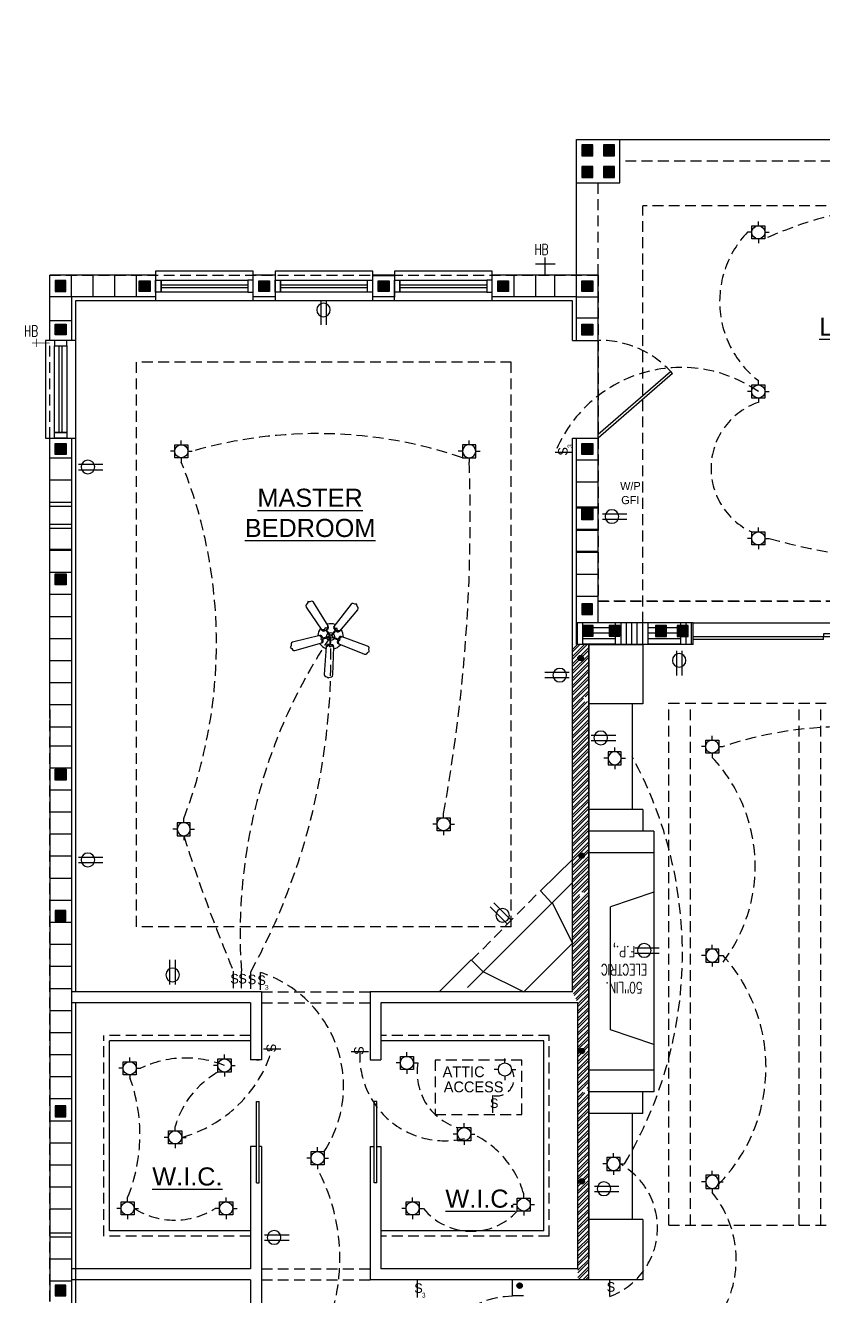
# Model space of a CAD drawing. Header units: inches. Extents: x -25328 to 8149, y -5530 to 4336.
# Drawn here: x -3259.7 to -2965.8, y 2161.6 to 2629.8 of the extents above; entities that cross this region are included whole.
import ezdxf

# ---------------------------------------------------------------- set-up
doc = ezdxf.new("R2010")
doc.units = ezdxf.units.IN
doc.header["$LTSCALE"] = 16
doc.header["$MEASUREMENT"] = 0
doc.linetypes.add('HIDDEN', pattern=[0.375, 0.25, -0.125])
doc.layers.get('0').update_dxf_attribs({"linetype": 'CONTINUOUS'})
doc.layers.add('AREA', color=7, linetype='HIDDEN', plot=False)
for name, color, linetype in [('B1_4', 5, 'CONTINUOUS'), ('BLOCK', 8, 'CONTINUOUS'), ('CEILING', 8, 'CONTINUOUS'), ('CELLS', 165, 'CONTINUOUS'), ('CONC', 3, 'CONTINUOUS'), ('DIM', 5, 'CONTINUOUS'), ('DIMS', 5, 'CONTINUOUS'), ('DOORS', 1, 'CONTINUOUS'), ('DRY WALL', 8, 'CONTINUOUS'), ('ELECTRIC', 3, 'CONTINUOUS'), ('ELECTRIC LINES', 4, 'HIDDEN'), ('HATCH', 8, 'CONTINUOUS'), ('PLUMBING', 4, 'CONTINUOUS'), ('REBAR', 1, 'CONTINUOUS'), ('SHELF', 2, 'CONTINUOUS'), ('TEXT', 11, 'CONTINUOUS'), ('TEXT ROOM', 3, 'CONTINUOUS'), ('WALLS EXT', 6, 'CONTINUOUS'), ('WALLS INT', 6, 'CONTINUOUS'), ('WINDOWS', 1, 'CONTINUOUS')]:
    doc.layers.add(name, color=color, linetype=linetype)
doc.styles.add('ARCHM', font='ARCHM.SHX')
doc.styles.add('PAYTS NOTES', font='romans.shx', dxfattribs={"width": 0.7, "height": 4.5})
doc.styles.add('TEST', font='swissk.ttf', dxfattribs={"height": 4})

# ---------------------------------------------------------------- blocks, each defined once
blk = doc.blocks.new('226')
for p, q in [((0, -9.02), (0, 0)), ((2, -9.02), (2, 0))]:
    blk.add_line(p, q)
blk.add_circle((1, -5.52), 2.51)
blk = doc.blocks.new('A$C6fa36042')
at = {"layer": 'ELECTRIC'}
for p, q in [((4.32, 18.86), (4.3, 18.65)), ((4.54, 18.78), (4.32, 18.86)), ((4.82, 18.79), (4.54, 18.78)), ((5.21, 18.91), (4.82, 18.79)), ((5.49, 18.86), (5.21, 18.91)), ((5.71, 18.67), (5.49, 18.86)), ((3.91, 18.07), (3.81, 17.84)), ((3.81, 17.84), (3.92, 17.5)), ((4.16, 18.36), (3.91, 18.07)), ((3.92, 17.5), (7.81, 11.8)), ((4.3, 18.65), (4.16, 18.36)), ((9.33, 12.85), (5.71, 18.67)), ((14.95, 18.19), (10.74, 12.73)), ((12.2, 11.6), (16.62, 16.85)), ((15.24, 18.4), (14.95, 18.19)), ((15.49, 18.38), (15.24, 18.4)), ((15.84, 18.23), (15.49, 18.38)), ((16.16, 18.19), (15.84, 18.23)), ((16.37, 18.23), (16.16, 18.19)), ((16.37, 18), (16.37, 18.23)), ((16.46, 17.74), (16.37, 18)), ((16.7, 17.4), (16.46, 17.74)), ((16.62, 16.85), (16.73, 17.12)), ((16.73, 17.12), (16.7, 17.4)), ((9.17, 12.6), (9.07, 12.39)), ((9.2, 12.77), (9.17, 12.6)), ((9.27, 12.76), (9.2, 12.77)), ((9.25, 12.34), (9.34, 12.55)), ((9.34, 12.55), (9.27, 12.76)), ((9.31, 12.25), (9.44, 12.49)), ((9.44, 12.49), (9.33, 12.85)), ((10.74, 12.73), (10.63, 12.45)), ((10.84, 12.67), (10.74, 12.49)), ((10.74, 12.49), (10.8, 12.28)), ((10.89, 12.66), (10.84, 12.67)), ((10.91, 12.48), (10.89, 12.66)), ((7.27, 10.5), (0.61, 8.85)), ((7.64, 10.49), (7.27, 10.5)), ((7.33, 10.41), (7.29, 10.35)), ((7.29, 10.35), (7.45, 10.27)), ((7.55, 10.42), (7.33, 10.41)), ((7.45, 10.27), (7.62, 10.11)), ((7.62, 9.9), (7.49, 9.62)), ((7.49, 9.62), (7.71, 9.44)), ((7.73, 10.26), (7.55, 10.42)), ((7.62, 10.11), (7.62, 9.9)), ((7.83, 10.3), (7.64, 10.49)), ((7.71, 9.44), (7.83, 9.27)), ((7.95, 9.84), (7.73, 10.26)), ((7.81, 11.8), (8.04, 11.62)), ((8.01, 9.86), (7.83, 10.3)), ((7.92, 11.93), (7.89, 11.88)), ((7.89, 11.88), (8.03, 11.73)), ((8.1, 11.89), (7.92, 11.93)), ((7.98, 9.85), (7.95, 9.84)), ((8.01, 9.14), (7.99, 9.65)), ((7.99, 9.65), (8.04, 9.65)), ((9.45, 10.26), (8.01, 9.86)), ((8.03, 11.73), (8.26, 11.72)), ((8.04, 11.62), (8.28, 11.61)), ((8.06, 9.66), (9.52, 10.05)), ((8.12, 9.11), (8.06, 9.66)), ((8.34, 11.93), (8.1, 11.89)), ((8.26, 11.72), (8.75, 11.89)), ((8.28, 11.61), (8.78, 11.83)), ((8.46, 12.09), (8.34, 11.93)), ((8.56, 12.36), (8.46, 12.09)), ((8.87, 12.32), (8.56, 12.36)), ((8.75, 11.89), (8.76, 11.85)), ((8.78, 11.83), (9.6, 10.56)), ((9.07, 12.39), (8.87, 12.32)), ((8.92, 12), (9.25, 12.34)), ((8.94, 11.96), (8.92, 12)), ((8.95, 11.94), (9.31, 12.25)), ((9.78, 10.69), (8.95, 11.94)), ((9.52, 10.05), (9.45, 10.26)), ((9.6, 10.56), (9.78, 10.69)), ((9.77, 9.82), (9.7, 8.32)), ((9.98, 9.82), (9.77, 9.82)), ((9.9, 8.31), (9.98, 9.82)), ((11.06, 11.81), (10.11, 10.64)), ((10.11, 10.64), (10.29, 10.52)), ((10.35, 10.19), (10.28, 9.98)), ((10.28, 9.98), (11.69, 9.45)), ((10.29, 10.52), (11.22, 11.69)), ((11.75, 9.64), (10.35, 10.19)), ((10.63, 12.45), (10.7, 12.23)), ((10.7, 12.23), (11.06, 11.81)), ((10.8, 12.28), (11.11, 11.87)), ((11.02, 12.27), (10.91, 12.48)), ((11.21, 12.2), (11.02, 12.27)), ((11.11, 11.87), (11.08, 11.84)), ((11.5, 12.19), (11.21, 12.2)), ((11.22, 11.69), (11.63, 11.44)), ((11.24, 11.71), (11.26, 11.74)), ((11.26, 11.74), (11.69, 11.53)), ((11.56, 11.88), (11.5, 12.19)), ((11.69, 11.71), (11.56, 11.88)), ((11.69, 9.45), (11.57, 8.99)), ((11.63, 11.44), (11.89, 11.4)), ((11.75, 9.43), (11.68, 8.96)), ((11.92, 11.68), (11.69, 11.71)), ((11.69, 11.53), (11.92, 11.51)), ((11.71, 9.44), (11.75, 9.43)), ((12.03, 10.12), (11.75, 9.64)), ((11.82, 9.61), (11.78, 9.63)), ((12.11, 10.03), (11.82, 9.61)), ((11.89, 11.4), (12.2, 11.6)), ((12.09, 11.71), (11.92, 11.68)), ((11.92, 11.51), (12.1, 11.64)), ((12.23, 10.25), (12.03, 10.12)), ((12.1, 11.64), (12.09, 11.71)), ((12.3, 10.16), (12.11, 10.03)), ((12.17, 9.62), (12.18, 9.82)), ((12.24, 9.34), (12.17, 9.62)), ((12.18, 9.82), (12.34, 9.99)), ((12.53, 10.23), (12.23, 10.25)), ((12.5, 10.12), (12.3, 10.16)), ((12.34, 9.99), (12.51, 10.06)), ((12.51, 10.06), (12.5, 10.12)), ((19.02, 7.91), (12.53, 10.23)), ((0.14, 7.78), (0, 7.59)), ((0, 7.59), (0.19, 7.5)), ((0.22, 8.04), (0.14, 7.78)), ((0.19, 7.5), (0.43, 7.28)), ((0.36, 8.7), (0.22, 8.45)), ((0.22, 8.45), (0.22, 8.04)), ((0.61, 8.85), (0.36, 8.7)), ((0.43, 7.28), (0.62, 6.95)), ((0.62, 6.95), (0.81, 6.79)), ((0.81, 6.79), (1.17, 6.79)), ((1.17, 6.79), (7.79, 8.73)), ((7.8, 9.03), (7.7, 8.88)), ((7.7, 8.88), (7.74, 8.83)), ((7.74, 8.83), (7.93, 8.92)), ((7.79, 8.73), (8.04, 8.89)), ((7.83, 9.27), (7.8, 9.03)), ((7.93, 8.92), (8.01, 9.14)), ((8.04, 8.89), (8.12, 9.11)), ((8.86, 7.81), (8.37, 0.97)), ((8.98, 8.16), (8.86, 7.81)), ((9.02, 8.05), (8.96, 7.85)), ((8.96, 7.85), (9.01, 7.79)), ((9.23, 8.28), (8.98, 8.16)), ((9.01, 7.79), (9.13, 7.92)), ((9.23, 8.17), (9.02, 8.05)), ((9.13, 7.92), (9.34, 8.02)), ((9.7, 8.32), (9.23, 8.28)), ((9.7, 8.25), (9.23, 8.17)), ((9.34, 8.02), (9.54, 7.96)), ((9.54, 7.96), (9.77, 7.75)), ((9.7, 8.29), (9.7, 8.25)), ((9.77, 7.75), (10.01, 7.91)), ((9.89, 8.24), (9.9, 8.28)), ((10.38, 8.09), (9.89, 8.24)), ((10.44, 8.19), (9.9, 8.31)), ((10.01, 7.91), (10.2, 7.96)), ((10.2, 7.96), (10.42, 7.86)), ((10.57, 7.95), (10.38, 8.09)), ((10.42, 7.86), (10.54, 7.73)), ((10.62, 8.05), (10.44, 8.19)), ((10.5, 0.87), (10.7, 7.76)), ((10.54, 7.73), (10.59, 7.75)), ((10.59, 7.75), (10.57, 7.95)), ((10.7, 7.76), (10.62, 8.05)), ((11.57, 8.99), (11.61, 8.72)), ((11.61, 8.72), (11.91, 8.49)), ((11.68, 8.96), (11.73, 8.73)), ((11.73, 8.73), (11.91, 8.6)), ((11.85, 9.02), (11.97, 9.19)), ((11.89, 8.79), (11.85, 9.02)), ((11.97, 8.63), (11.89, 8.79)), ((11.91, 8.6), (11.97, 8.63)), ((11.91, 8.49), (18.27, 5.91)), ((11.97, 9.19), (12.24, 9.34)), ((18.81, 6.01), (19.05, 6.34)), ((19.31, 7.7), (19.02, 7.91)), ((19.05, 6.34), (19.27, 6.5)), ((19.27, 6.5), (19.5, 6.58)), ((19.37, 7.46), (19.31, 7.7)), ((19.33, 7.07), (19.37, 7.46)), ((19.39, 6.76), (19.33, 7.07)), ((19.5, 6.58), (19.39, 6.76)), ((18.27, 5.91), (18.55, 5.89)), ((18.55, 5.89), (18.81, 6.01)), ((8.37, 0.97), (8.43, 0.68)), ((8.43, 0.68), (8.63, 0.48)), ((8.63, 0.48), (9.02, 0.35)), ((9.02, 0.35), (9.24, 0.19)), ((9.24, 0.19), (9.38, 0)), ((9.38, 0), (9.52, 0.16)), ((9.52, 0.16), (9.8, 0.31)), ((9.8, 0.31), (10.18, 0.39)), ((10.18, 0.39), (10.39, 0.53)), ((10.39, 0.53), (10.5, 0.87))]:
    blk.add_line(p, q, dxfattribs=at)
for radius in [0.983, 0.393]:
    blk.add_circle((9.91, 10.25), radius, dxfattribs=at)
for start, end in [(69.8249, 103.765), (141.8249, 175.765), (357.8249, 31.765), (213.8249, 247.765), (285.8249, 319.765)]:
    blk.add_arc((9.91, 10.25), 3.15, start, end, dxfattribs=at)
blk = doc.blocks.new('LIGHT')
at = {"layer": 'TEXT', "linetype": 'Continuous'}
for p, q in [((-2.41, 0), (-4, 0)), ((0, 2.41), (0, 4)), ((2.41, 0), (4, 0)), ((0, -2.41), (0, -4))]:
    blk.add_line(p, q, dxfattribs=at)
blk.add_circle((0, 0), 2.41, dxfattribs=at)
blk = doc.blocks.new('CANLIGHT')
at = {"layer": 'ELECTRIC', "color": 3}
for p, q in [((-2.96, -2.14), (-2.96, 2.69)), ((-2.96, 2.69), (1.86, 2.69)), ((1.86, 2.69), (1.86, -2.14)), ((1.86, -2.14), (-2.96, -2.14))]:
    blk.add_line(p, q, dxfattribs=at)
blk.add_blockref('LIGHT', (-0.55, 0.28), dxfattribs=at)
blk = doc.blocks.new('A$C46EE3F81')
blk.add_line((1.14, 0), (1.14, 6.34))
at = {"style": 'ARCHM'}
for s, height, p in [('S', 3.52, (0, 1.75)), ('3', 1.76, (2.8, 0.02))]:
    blk.add_text(s, height=height, dxfattribs=at).set_placement(p)
blk = doc.blocks.new('A$C12A10692')
blk.add_line((1.14, 0), (1.14, 6.34))
at = {"style": 'ARCHM'}
blk.add_text('S', height=3.52, dxfattribs=at).set_placement((0, 1.75))
blk = doc.blocks.new('OHLIGHT')
at = {"layer": 'ELECTRIC'}
blk.add_blockref('LIGHT', (0.99, -0.12), dxfattribs=at)
blk = doc.blocks.new('A$C79851F00')
at = {"layer": 'DOORS'}
for p, q in [((0, 1.5), (30, 1.5)), ((0, 0), (0, 1.5)), ((30, 0), (0, 0)), ((30, 1.5), (30, 0))]:
    blk.add_line(p, q, dxfattribs=at)
at = {"layer": 'DOORS', "color": 8, "linetype": 'HIDDEN'}
blk.add_arc((-0.03, -0.07), 30.07, 2.9928, 89.9448, dxfattribs=at)
blk = doc.blocks.new('CELL')
at = {"layer": 'CELLS', "linetype": 'Continuous'}
for p, q in [((-1.99, -1.89), (-1.99, 2.11)), ((-1.99, 2.11), (2.01, 2.11)), ((2.01, 2.11), (2.01, -1.89)), ((2.01, -1.89), (-1.99, -1.89))]:
    blk.add_line(p, q, dxfattribs=at)
for points in [[(-1.99, 2.11), (-1.99, -1.89), (2.01, 2.11), (-0.07, -1.89)], [(2.01, 2.11), (-0.07, -1.89), (2.01, -0.79), (1.71, -1.89)], [(2.01, -0.79), (1.71, -1.89), (2.01, -1.89)]]:
    blk.add_solid(points, dxfattribs=at)

msp = doc.modelspace()

# ---------------------------------------------------------------- hatches: boundary and pattern name
at = {"layer": 'DIM'}
h = msp.add_hatch(dxfattribs=at)
h.set_pattern_fill('AR-PARQ1', color=165)
h.set_pattern_definition([(90, (1325.596, 0), (-12, 12), [12, -12]), (90, (1327.596, 0), (-12, 12), [12, -12]), (90, (1329.596, 0), (-12, 12), [12, -12]), (90, (1331.596, 0), (-12, 12), [12, -12]), (90, (1333.596, 0), (-12, 12), [12, -12]), (90, (1335.596, 0), (-12, 12), [12, -12]), (90, (1337.596, 0), (-12, 12), [12, -12]), (0, (1325.596, 12), (12, -12), [12, -12]), (0, (1325.596, 14), (12, -12), [12, -12]), (0, (1325.596, 16), (12, -12), [12, -12]), (0, (1325.596, 18), (12, -12), [12, -12]), (0, (1325.596, 20), (12, -12), [12, -12]), (0, (1325.596, 22), (12, -12), [12, -12]), (0, (1325.596, 24), (12, -12), [12, -12])])
h.paths.add_polyline_path([(-3013.7977877, 2401.80728168), (-3013.7977877, 2409.76119381), (-3056.7977877, 2409.79649587), (-3056.7977877, 2401.80728168)])
at = {"layer": 'HATCH'}
h = msp.add_hatch(dxfattribs=at)
h.set_pattern_fill('STEEL', color=165, scale=15, style=0)
h.set_pattern_definition([(45, (-1827.2226, 7e-10), (-1.3258252, 1.3258252), []), (45, (-1827.2226, 0.9375), (-1.3258252, 1.3258252), [])])
h.paths.add_polyline_path([(-3054.73566191, 2237.59467986, -1), (-3052.73566191, 2237.59467986, -1)], flags=16)
h.paths.add_polyline_path([(-3055.73566191, 2309.59467986, -1), (-3053.73566191, 2309.59467986, -1)], flags=16)
edge = h.paths.add_edge_path()
edge.add_line((-3056.2977877, 2167.80728168), (-3052.2977877, 2167.80728168))
edge.add_line((-3052.2977877, 2167.80728168), (-3052.2977877, 2381.24770442))
edge.add_arc((-3053.23566191, 2381.59467986), 1, 180.0000000001, 339.6975693438, ccw=False)
edge.add_arc((-3053.23566191, 2381.59467986), 1, 20.3024306562, 180, ccw=False)
edge.add_line((-3052.2977877, 2381.9416553), (-3052.2977877, 2401.80728168))
edge.add_line((-3052.2977877, 2401.80728168), (-3056.7977877, 2401.80728168))
edge.add_line((-3056.7977877, 2401.80728168), (-3058.2977877, 2401.80728168))
edge.add_line((-3058.2977877, 2401.80728168), (-3058.2977877, 2273.80728168))
edge.add_line((-3058.2977877, 2273.80728168), (-3056.2977877, 2269.80728168))
edge.add_line((-3056.2977877, 2269.80728168), (-3056.2977877, 2167.80728168))
at = {"layer": 'REBAR'}
for points in [[(-3054.24807974, 2396.80495918, 1), (-3056.24807974, 2396.80495918, 1)], [(-3053.8529603, 2324.01768257, 1), (-3055.8529603, 2324.01768257, 1)], [(-3053.8529603, 2252.01768257, 1), (-3055.8529603, 2252.01768257, 1)], [(-3053.8529603, 2204.01768257, 1), (-3055.8529603, 2204.01768257, 1)], [(-3076.73566191, 2165.59467986, 1), (-3078.73566191, 2165.59467986, 1)], [(-3076.73566191, 2165.59467986, 1), (-3078.73566191, 2165.59467986, 1)]]:
    msp.add_hatch(color=165, dxfattribs=at).paths.add_polyline_path(points)

# ---------------------------------------------------------------- linework, layer by layer
at = {"layer": 'AREA', "color": 165}
for points in [[(-3056.7977877, 2537.80728168), (-3056.7977877, 2587.80728168), (-2802.7977877, 2587.80728168), (-2802.7977877, 2629.80728168), (-2464.7977877, 2629.80728168), (-2464.7977877, 2477.80728168), (-2614.7977877, 2477.80728168), (-2614.7977877, 2535.80728168), (-2786.65049288, 2535.80728168), (-2787.01945138, 2417.5783004), (-3048.7977877, 2417.79321465), (-3048.7977877, 2537.80728168), (-3056.7977877, 2537.80728168)], [(-3250.7977877, 2537.80728168), (-3048.7977877, 2537.80728168), (-3048.7977877, 2417.79321465), (-2786.99811186, 2417.79521818)], [(-2887.7977877, 2021.80728168), (-2971.7977877, 2021.80728168), (-2971.7977877, 1973.80728168), (-3100.7977877, 1973.80728168), (-3100.7977877, 1901.80728168), (-3128.76916521, 1901.80728168), (-3128.76916521, 1885.80728168), (-3222.82641018, 1885.80728168), (-3222.82641018, 1901.80728168), (-3250.7977877, 1901.80728168), (-3250.7977877, 2537.80728168)]]:
    msp.add_lwpolyline(points, dxfattribs=at)
at = {"layer": 'B1_4', "color": 165, "linetype": 'HIDDEN'}
msp.add_line((-3095.54769782, 2285.33896758), (-3070.0918537, 2311.0571918), dxfattribs=at)
at = {"layer": 'BLOCK', "color": 165}
for p, q in [((-3242.7977877, 2529.80728168), (-3242.7977877, 2537.80728168)), ((-3234.7977877, 2529.80728168), (-3234.7977877, 2537.80728168)), ((-3226.7977877, 2529.80728168), (-3226.7977877, 2537.80728168)), ((-3218.7977877, 2529.80728168), (-3218.7977877, 2537.80728168)), ((-3079.7977877, 2529.80728168), (-3079.7977877, 2537.80728168)), ((-3071.7977877, 2529.80728168), (-3071.7977877, 2537.80728168)), ((-3064.7977877, 2529.80728168), (-3064.7977877, 2537.80728168)), ((-3056.7977877, 2529.80728168), (-3056.7977877, 2537.80728168)), ((-3242.7977877, 2529.80728168), (-3250.7977877, 2529.80728168)), ((-3056.7977877, 2529.80728168), (-3048.7977877, 2529.80728168)), ((-3242.7977877, 2520.98543695), (-3250.7977877, 2520.98543695)), ((-3048.7977877, 2521.93228168), (-3056.7977877, 2521.93228168)), ((-3242.7977877, 2470.375), (-3250.7977877, 2470.375)), ((-3048.7977877, 2469.68228168), (-3056.7977877, 2469.68228168)), ((-3242.7977877, 2462.25), (-3250.7977877, 2462.25)), ((-3048.7977877, 2461.55728168), (-3056.7977877, 2461.55728168)), ((-3242.7977877, 2454.125), (-3250.7977877, 2454.125)), ((-3242.7977877, 2452.63292296), (-3250.7977877, 2452.63292296)), ((-3048.7977877, 2452.31520464), (-3056.7977877, 2452.31520464)), ((-3048.7977877, 2451.94020464), (-3056.7977877, 2451.94020464)), ((-3242.7977877, 2446), (-3250.7977877, 2446)), ((-3242.7977877, 2444.50792296), (-3250.7977877, 2444.50792296)), ((-3048.7977877, 2444.19020464), (-3056.7977877, 2444.19020464)), ((-3048.7977877, 2443.81520464), (-3056.7977877, 2443.81520464)), ((-3242.7977877, 2436.75792296), (-3250.7977877, 2436.75792296)), ((-3242.7977877, 2436.38292296), (-3250.7977877, 2436.38292296)), ((-3048.7977877, 2436.06520464), (-3056.7977877, 2436.06520464)), ((-3048.7977877, 2435.69020464), (-3056.7977877, 2435.69020464)), ((-3242.7977877, 2428.25792296), (-3250.7977877, 2428.25792296)), ((-3048.7977877, 2427.56520464), (-3056.7977877, 2427.56520464)), ((-3242.7977877, 2420.13292296), (-3250.7977877, 2420.13292296)), ((-3048.7977877, 2419.44020464), (-3056.7977877, 2419.44020464)), ((-3242.7977877, 2412.00792296), (-3250.7977877, 2412.00792296)), ((-3242.7977877, 2403.88292296), (-3250.7977877, 2403.88292296)), ((-3242.7977877, 2395.75792296), (-3250.7977877, 2395.75792296)), ((-3242.7977877, 2387.63292296), (-3250.7977877, 2387.63292296)), ((-3242.7977877, 2379.50792296), (-3250.7977877, 2379.50792296)), ((-3242.7977877, 2371.38292296), (-3250.7977877, 2371.38292296)), ((-3242.7977877, 2364.375), (-3250.7977877, 2364.375)), ((-3242.7977877, 2356.25), (-3250.7977877, 2356.25)), ((-3242.7977877, 2348.125), (-3250.7977877, 2348.125)), ((-3242.7977877, 2340), (-3250.7977877, 2340)), ((-3242.7977877, 2331.875), (-3250.7977877, 2331.875)), ((-3242.7977877, 2323.75), (-3250.7977877, 2323.75)), ((-3242.7977877, 2315.625), (-3250.7977877, 2315.625)), ((-3242.7977877, 2307.5), (-3250.7977877, 2307.5)), ((-3242.7977877, 2299.375), (-3250.7977877, 2299.375)), ((-3242.7977877, 2291.25), (-3250.7977877, 2291.25)), ((-3242.7977877, 2283.125), (-3250.7977877, 2283.125)), ((-3242.7977877, 2275), (-3250.7977877, 2275)), ((-3242.7977877, 2266.875), (-3250.7977877, 2266.875)), ((-3242.7977877, 2258.75), (-3250.7977877, 2258.75)), ((-3242.7977877, 2250.625), (-3250.7977877, 2250.625)), ((-3242.7977877, 2242.5), (-3250.7977877, 2242.5)), ((-3242.7977877, 2234.375), (-3250.7977877, 2234.375)), ((-3242.7977877, 2226.25), (-3250.7977877, 2226.25)), ((-3242.7977877, 2218.125), (-3250.7977877, 2218.125)), ((-3242.7977877, 2210), (-3250.7977877, 2210)), ((-3242.7977877, 2201.875), (-3250.7977877, 2201.875)), ((-3242.7977877, 2193.75), (-3250.7977877, 2193.75)), ((-3242.7977877, 2184.90466057), (-3250.7977877, 2184.90466057)), ((-3242.7977877, 2183.5), (-3250.7977877, 2183.5)), ((-3242.7977877, 2175.375), (-3250.7977877, 2175.375)), ((-3242.7977877, 2167.25), (-3250.7977877, 2167.25))]:
    msp.add_line(p, q, dxfattribs=at)
at = {"layer": 'CEILING', "color": 165, "linetype": 'HIDDEN'}
for p, q in [((-2794.7977877, 2579.80728168), (-3040.7977877, 2579.80728168)), ((-3048.7977877, 2537.80728168), (-3048.7977877, 2571.80728168)), ((-2772.7977877, 2563.3427861), (-3032.33329212, 2563.3427861)), ((-3032.33329212, 2409.76718679), (-3032.33329212, 2563.3427861)), ((-3080.7977877, 2505.80728168), (-3218.7977877, 2505.80728168)), ((-3218.7977877, 2297.80728168), (-3218.7977877, 2505.80728168)), ((-3080.7977877, 2297.80728168), (-3080.7977877, 2505.80728168)), ((-3022.7977877, 2187.86471142), (-3022.7977877, 2380.1785456)), ((-3022.7977877, 2380.1785456), (-2814.7977877, 2380.1785456)), ((-3080.7977877, 2297.80728168), (-3218.7977877, 2297.80728168)), ((-3172.7977877, 2273.80728168), (-3132.7977877, 2273.80728168)), ((-3172.7977877, 2269.80728168), (-3132.7977877, 2269.80728168)), ((-3108.86528922, 2248.69250488), (-3108.86528922, 2228.69250488)), ((-3076.86528922, 2248.69250488), (-3108.86528922, 2248.69250488)), ((-3076.86528922, 2228.69250488), (-3076.86528922, 2248.69250488)), ((-3108.86528922, 2228.69250488), (-3076.86528922, 2228.69250488)), ((-3022.7977877, 2187.86471142), (-2814.7977877, 2187.86471142)), ((-3172.7977877, 2171.80728168), (-3132.7977877, 2171.80728168)), ((-3172.7977877, 2167.80728168), (-3132.7977877, 2167.80728168))]:
    msp.add_line(p, q, dxfattribs=at)
at = {"layer": 'CEILING', "linetype": 'HIDDEN'}
for p, q in [((-3014.7977877, 2187.86471142), (-3014.7977877, 2380.1785456)), ((-2974.7977877, 2187.86471142), (-2974.7977877, 2380.1785456)), ((-2966.7977877, 2187.86471142), (-2966.7977877, 2380.1785456))]:
    msp.add_line(p, q, dxfattribs=at)
at = {"layer": 'CONC', "color": 165}
for p, q in [((-3056.7977877, 2587.80728168), (-2802.7977877, 2587.80728168)), ((-3056.7977877, 2571.80728168), (-3040.7977877, 2571.80728168))]:
    msp.add_line(p, q, dxfattribs=at)
at = {"layer": 'DOORS', "color": 165}
for p, q in [((-3048.7977877, 2479.30024816), (-3022.16367973, 2502.3904665)), ((-3021.40879863, 2501.54490439), (-3048.7977877, 2477.80024816)), ((-2965.7977877, 2404.64503534), (-3013.7977877, 2404.64503534)), ((-2965.7977877, 2403.64503534), (-3013.7977877, 2403.64503534)), ((-2917.7977877, 2405.64503534), (-2965.7977877, 2405.64503534)), ((-2965.7977877, 2405.64503534), (-2965.7977877, 2404.64503534)), ((-2965.7977877, 2403.64503534), (-2965.7977877, 2404.64503534)), ((-2917.7977877, 2404.64503534), (-2965.7977877, 2404.64503534)), ((-3174.63950034, 2248.80728168), (-3173.63950034, 2248.80728168)), ((-3174.63950034, 2203.42536488), (-3174.63950034, 2233.42536488)), ((-3174.63950034, 2233.42536488), (-3173.63950034, 2233.42536488)), ((-3173.63950034, 2203.42536488), (-3173.63950034, 2233.42536488)), ((-3131.26779227, 2203.42536488), (-3131.26779227, 2233.42536488)), ((-3130.26779227, 2233.42536488), (-3131.26779227, 2233.42536488)), ((-3130.26779227, 2203.42536488), (-3130.26779227, 2233.42536488)), ((-3174.63950034, 2203.42536488), (-3173.63950034, 2203.42536488)), ((-3130.26779227, 2203.42536488), (-3131.26779227, 2203.42536488))]:
    msp.add_line(p, q, dxfattribs=at)
at = {"layer": 'DOORS', "color": 165, "linetype": 'HIDDEN'}
msp.add_arc((-3048.20342681, 2478.38356844), 35.4175039, 40.8402080176, 90.3908763869, dxfattribs=at)
at = {"layer": 'DRY WALL', "color": 165}
for p, q in [((-3058.2977877, 2528.30728168), (-3241.2977877, 2528.30728168)), ((-3241.2977877, 2528.30728168), (-3241.2977877, 2273.80728168)), ((-3241.2977877, 2269.80728168), (-3241.2977877, 1911.30728168))]:
    msp.add_line(p, q, dxfattribs=at)
at = {"layer": 'ELECTRIC LINES'}
for centre, radius, start, end in [((-2928.27076092, 2421.74455914), 142.31699584, 61.7708558586, 114.5526608978), ((-2967.19034971, 2528.08491269), 36.88216899, 136.2183113601, 232.154967104), ((-3018.24636645, 2453.81552662), 50.01010873, 55.3584435637, 158.0754155547), ((-2981.52836359, 2466.62611169), 25.70736854, 108.8132390845, 245.400803153), ((-3152.34340098, 2313.86165777), 165.59523292, 71.1082477488, 106.1181718639), ((-3367.99905696, 2402.20550194), 178.62090016, 338.8400072665, 21.941013866), ((-3709.02816529, 2448.71302082), 613.10085479, 349.74439357737, 2.03989822635), ((-2921.46138134, 2672.72407196), 240.64834531, 254.4884525656, 283.9699140863), ((-2984.33996779, 2295.28948636), 196.33166983, 146.1328020183, 184.0278996357), ((-3387.89346945, 2396.68096882), 240.66674747, 331.3361794691, 1.909262613), ((-2958.26838582, 2231.37801667), 140.06729853, 71.4631605796, 108.5368394204), ((-3169.03665695, 2287.94263067), 151.25308343, 329.1791721764, 28.6464668572), ((-3049.7864393, 2320.08522275), 58.78349006, 323.0681883197, 43.0041036287), ((-2637.54225645, 2509.94921903), 591.49741114, 197.5777508503, 202.71974964947), ((-3048.64039162, 2245.95588457), 61.64885579, 315.5197108082, 41.960294433), ((-3186.55370827, 2239.03742074), 43.98933019, 326.8543345282, 72.3102782796), ((-3214.92340253, 2266.657482), 48.14600471, 285.3467117574, 343.1168820477), ((-3200.72993463, 2210.93338472), 38.51815911, 68.2091673463, 115.5311642557), ((-3105.34006309, 2250.25117353), 31.26427843, 177.2295287007, 287.4340774723), ((-3094.23555344, 2244.1513143), 21.28388963, 170.5231025898, 252.6640146091), ((-3171.87404815, 2214.75310118), 34.06238364, 119.8775972415, 163.8489245419), ((-3086.15690953, 2241.86549679), 6.39455397, 257.4856768154, 31.8660781308), ((-3279.09482873, 2221.25084612), 61.542689, 337.8627964514, 20.1835263743), ((-3109.92110151, 2189.71115858), 35.06366611, 16.1191272449, 64.7448982964), ((-3053.9506828, 2186.9128321), 26.99195763, 290.4218531227, 60.6811669323), ((-3214.73794176, 2175.50345094), 70.80294479, 339.3918041326, 27.8452651856), ((-3036.81838358, 2175.20494607), 38.85022785, 261.7206835362, 39.4006494469), ((-3204.73843205, 2217.78783084), 28.03922947, 237.8048069307, 302.1951930693), ((-3095.45769525, 2208.36266389), 22.74945619, 218.9546249017, 317.6425883143)]:
    msp.add_arc(centre, radius, start, end, dxfattribs=at)
at = {"layer": 'PLUMBING', "color": 165, "const_width": 0.25}
for points in [[(-3255.76566139, 2514.47884481), (-3255.76566139, 2511.32193446)], [(-3250.7977877, 2512.78179607), (-3257.35245228, 2512.78179607)]]:
    msp.add_lwpolyline(points, dxfattribs=at)
at = {"layer": 'REBAR', "color": 165}
for centre in [(-3055.24807974, 2396.80495918), (-3054.8529603, 2324.01768257), (-3054.8529603, 2252.01768257), (-3054.8529603, 2204.01768257), (-3077.73566191, 2165.59467986), (-3077.73566191, 2165.59467986)]:
    msp.add_circle(centre, 1, dxfattribs=at)
at = {"layer": 'SHELF', "color": 165, "linetype": 'HIDDEN'}
for p, q in [((-3176.7977877, 2257.80728168), (-3230.7977877, 2257.80728168)), ((-3230.7977877, 2183.80728168), (-3230.7977877, 2257.80728168)), ((-3066.7977877, 2257.80728168), (-3128.7977877, 2257.80728168)), ((-3066.7977877, 2183.80728168), (-3066.7977877, 2257.80728168)), ((-3176.7977877, 2183.80728168), (-3230.7977877, 2183.80728168)), ((-3066.7977877, 2183.80728168), (-3128.7977877, 2183.80728168))]:
    msp.add_line(p, q, dxfattribs=at)
at = {"layer": 'SHELF', "color": 165}
for p, q in [((-3176.7977877, 2255.80728168), (-3228.7977877, 2255.80728168)), ((-3228.7977877, 2185.80728168), (-3228.7977877, 2255.80728168)), ((-3068.7977877, 2255.80728168), (-3128.7977877, 2255.80728168)), ((-3068.7977877, 2185.80728168), (-3068.7977877, 2255.80728168)), ((-3176.7977877, 2185.80728168), (-3228.7977877, 2185.80728168)), ((-3068.7977877, 2185.80728168), (-3128.7977877, 2185.80728168))]:
    msp.add_line(p, q, dxfattribs=at)
at = {"layer": 'WALLS EXT', "color": 165}
for p, q in [((-3211.7977877, 2537.80728168), (-3250.7977877, 2537.80728168)), ((-3250.7977877, 2513.80728168), (-3250.7977877, 2537.80728168)), ((-3167.7977877, 2537.80728168), (-3175.7977877, 2537.80728168)), ((-3123.7977877, 2537.80728168), (-3131.7977877, 2537.80728168)), ((-3048.7977877, 2537.80728168), (-3087.7977877, 2537.80728168)), ((-3123.7977877, 2537.54943533), (-3131.7977877, 2537.54943533)), ((-3211.7977877, 2529.80728168), (-3242.7977877, 2529.80728168)), ((-3242.7977877, 2529.80728168), (-3242.7977877, 2513.80728168)), ((-3211.7977877, 2529.80728168), (-3242.7977877, 2529.80728168)), ((-3167.7977877, 2529.80728168), (-3175.7977877, 2529.80728168)), ((-3123.7977877, 2529.80728168), (-3131.7977877, 2529.80728168)), ((-3056.7977877, 2529.80728168), (-3087.7977877, 2529.80728168)), ((-3250.7977877, 2374.59180565), (-3250.7977877, 2477.80728168)), ((-3242.7977877, 2477.80728168), (-3242.7977877, 2374.59180565)), ((-3052.2977877, 2401.80728168), (-3052.2977877, 2175.50139696)), ((-3052.2977877, 2401.80728168), (-3052.2977877, 2401.80728168)), ((-3052.2977877, 2401.80728168), (-3032.2977877, 2401.80728168)), ((-3032.2977877, 2401.80728168), (-3032.2977877, 2379.8862219)), ((-3032.2977877, 2379.8862219), (-3052.2977877, 2379.8862219)), ((-3250.7977877, 2377.80728168), (-3250.7977877, 2159.80728168)), ((-3242.7977877, 2377.80728168), (-3242.7977877, 2102.80728168)), ((-3032.2977877, 2190.02162851), (-3032.2977877, 2167.80728168))]:
    msp.add_line(p, q, dxfattribs=at)
at = {"layer": 'WALLS INT', "color": 165}
for p, q in [((-3056.7977877, 2537.80728168), (-3056.7977877, 2587.80728168)), ((-3040.7977877, 2571.80728168), (-3040.7977877, 2587.80728168)), ((-3068.2977877, 2537.80728168), (-3068.2977877, 2544.29892693)), ((-3071.88732117, 2542.03038361), (-3064.63210127, 2542.03038361)), ((-3048.7977877, 2409.79281257), (-3048.7977877, 2537.80728168)), ((-3056.7977877, 2513.80728168), (-3056.7977877, 2529.80728168)), ((-3058.2977877, 2513.80728168), (-3058.2977877, 2528.30728168)), ((-3058.2977877, 2513.80728168), (-3048.7977877, 2513.80728168)), ((-3058.2977877, 2273.80728168), (-3058.2977877, 2477.80728168)), ((-3058.2977877, 2477.80728168), (-3048.7977877, 2477.80728168)), ((-3056.7977877, 2401.80728168), (-3056.7977877, 2477.80728168)), ((-3058.2977877, 2273.80728168), (-3058.2977877, 2447.3220003)), ((-3013.7977877, 2409.74249275), (-3056.7977877, 2409.79977978)), ((-3013.81358762, 2409.77488721), (-2809.82281626, 2409.77488721)), ((-3013.81358762, 2401.80728168), (-3013.81358762, 2409.74250572)), ((-3013.81358762, 2401.80728168), (-3056.7977877, 2401.80728168)), ((-3052.2977877, 2167.80728168), (-3052.2977877, 2401.80728168)), ((-3036.2977877, 2379.8862219), (-3036.2977877, 2341.02162851)), ((-3032.2977877, 2341.02162851), (-3052.2977877, 2341.02162851)), ((-3032.2977877, 2341.02162851), (-3032.2977877, 2333.02162851)), ((-3028.2977877, 2333.02162851), (-3052.2977877, 2333.02162851)), ((-3028.2977877, 2333.02162851), (-3028.2977877, 2325.02162851)), ((-3070.0918537, 2311.0571918), (-3058.2977877, 2322.5888777)), ((-3028.2977877, 2325.02162851), (-3052.2977877, 2325.02162851)), ((-3028.2977877, 2325.02162851), (-3028.2977877, 2245.02162851)), ((-3096.96191139, 2275.43947264), (-3058.2977877, 2314.10359633)), ((-3070.0918537, 2311.0571918), (-3065.84921301, 2306.55217101)), ((-3028.2977877, 2310.5137), (-3044.2977877, 2305.19302809)), ((-3065.84921301, 2306.81455112), (-3058.2977877, 2291.73855943)), ((-3044.2977877, 2259.8343719), (-3044.2977877, 2305.19302809)), ((-3058.2977877, 2291.73855943), (-3076.22906545, 2273.80728168)), ((-3107.34176383, 2273.80728168), (-3095.54769782, 2285.60134768)), ((-3095.54769782, 2285.60134768), (-3091.30505714, 2281.35870699)), ((-3091.30505714, 2281.35870699), (-3076.22906545, 2273.80728168)), ((-3172.7977877, 2273.80728168), (-3242.7977877, 2273.80728168)), ((-3172.7977877, 2273.80728168), (-3172.7977877, 2248.80728168)), ((-3132.7977877, 2273.80728168), (-3132.7977877, 2248.80728168)), ((-3058.2977877, 2273.80728168), (-3132.7977877, 2273.80728168)), ((-3176.7977877, 2269.80728168), (-3242.7977877, 2269.80728168)), ((-3176.7977877, 2269.80728168), (-3176.7977877, 2248.80728168)), ((-3056.2977877, 2269.80728168), (-3128.7977877, 2269.80728168)), ((-3128.7977877, 2269.80728168), (-3128.7977877, 2248.80728168)), ((-3056.2977877, 2171.80728168), (-3056.2977877, 2269.80728168)), ((-3028.2977877, 2254.46767503), (-3044.2977877, 2259.8343719)), ((-3172.7977877, 2248.80728168), (-3176.7977877, 2248.80728168)), ((-3132.7977877, 2248.80728168), (-3128.7977877, 2248.80728168)), ((-3028.2977877, 2245.02162851), (-3052.2977877, 2245.02162851)), ((-3028.2977877, 2245.02162851), (-3028.2977877, 2237.02162851)), ((-3028.2977877, 2237.02162851), (-3052.2977877, 2237.02162851)), ((-3032.2977877, 2229.02162851), (-3032.2977877, 2237.02162851)), ((-3032.2977877, 2229.02162851), (-3052.2977877, 2229.02162851)), ((-3036.2977877, 2229.02162851), (-3036.2977877, 2190.02162851)), ((-3176.7977877, 2216.80728168), (-3176.7977877, 2210.80728168)), ((-3174.63950034, 2216.80728168), (-3176.7977877, 2216.80728168)), ((-3172.7977877, 2216.80728168), (-3173.63950034, 2216.80728168)), ((-3172.7977877, 2216.80728168), (-3172.7977877, 2123.80728168)), ((-3132.7977877, 2216.80728168), (-3132.7977877, 2167.80728168)), ((-3132.7977877, 2216.80728168), (-3131.26779227, 2216.80728168)), ((-3130.26779227, 2216.80728168), (-3128.7977877, 2216.80728168)), ((-3128.7977877, 2216.80728168), (-3128.7977877, 2171.80728168)), ((-3176.7977877, 2210.80728168), (-3176.7977877, 2171.80728168)), ((-3176.7977877, 2210.80728168), (-3176.7977877, 2210.80728168)), ((-3032.2977877, 2190.02162851), (-3052.2977877, 2190.02162851)), ((-3176.7977877, 2171.80728168), (-3242.7977877, 2171.80728168)), ((-3056.2977877, 2171.80728168), (-3128.7977877, 2171.80728168)), ((-3176.7977877, 2167.80728168), (-3242.7977877, 2167.80728168)), ((-3176.7977877, 2167.80728168), (-3176.7977877, 2127.80728168)), ((-3052.2977877, 2167.80728168), (-3132.7977877, 2167.80728168)), ((-3080.2977877, 2161.80728168), (-3080.2977877, 2167.80728168)), ((-3032.2977877, 2167.80728168), (-3052.2977877, 2167.80728168)), ((-3076.2977877, 2161.80728168), (-3080.2977877, 2161.80728168))]:
    msp.add_line(p, q, dxfattribs=at)
at = {"layer": 'WINDOWS', "color": 165}
for p, q in [((-3211.7977877, 2531.50760988), (-3211.7977877, 2536.00760988)), ((-3211.7977877, 2536.00760988), (-3209.7977877, 2536.00760988)), ((-3209.7977877, 2536.00760988), (-3177.7977877, 2536.00760988)), ((-3209.7977877, 2536.00760988), (-3209.7977877, 2533.75760988)), ((-3209.7977877, 2531.50760988), (-3209.7977877, 2536.00760988)), ((-3209.7977877, 2534.25760988), (-3177.7977877, 2534.25760988)), ((-3209.7977877, 2533.75760988), (-3209.7977877, 2531.50760988)), ((-3209.7977877, 2533.25760988), (-3177.7977877, 2533.25760988)), ((-3177.7977877, 2536.00760988), (-3177.7977877, 2531.50760988)), ((-3175.7977877, 2536.00760988), (-3177.7977877, 2536.00760988)), ((-3177.7977877, 2536.00760988), (-3177.7977877, 2531.50760988)), ((-3177.7977877, 2533.75760988), (-3177.7977877, 2531.50760988)), ((-3175.7977877, 2531.50760988), (-3175.7977877, 2536.00760988)), ((-3175.7977877, 2531.50760988), (-3175.7977877, 2536.00760988)), ((-3167.7977877, 2531.50760988), (-3167.7977877, 2536.00760988)), ((-3167.7977877, 2536.00760988), (-3165.7977877, 2536.00760988)), ((-3165.7977877, 2536.00760988), (-3131.7977877, 2536.00760988)), ((-3165.7977877, 2536.00760988), (-3165.7977877, 2533.75760988)), ((-3165.7977877, 2531.50760988), (-3165.7977877, 2536.00760988)), ((-3165.7977877, 2534.25760988), (-3133.7977877, 2534.25760988)), ((-3165.7977877, 2533.75760988), (-3165.7977877, 2531.50760988)), ((-3165.7977877, 2533.25760988), (-3133.7977877, 2533.25760988)), ((-3133.7977877, 2531.50760988), (-3133.7977877, 2536.00760988)), ((-3131.7977877, 2528.30728168), (-3131.7977877, 2536.00760988)), ((-3123.7977877, 2536.00760988), (-3121.7977877, 2536.00760988)), ((-3123.7977877, 2536.00760988), (-3121.7977877, 2536.00760988)), ((-3123.7977877, 2531.50760988), (-3123.7977877, 2536.00760988)), ((-3123.7977877, 2528.30728168), (-3123.7977877, 2536.00760988)), ((-3123.7977877, 2536.00760988), (-3121.7977877, 2536.00760988)), ((-3121.7977877, 2536.00760988), (-3121.7977877, 2531.50760988)), ((-3121.7977877, 2536.00760988), (-3121.7977877, 2531.50760988)), ((-3121.7977877, 2536.00760988), (-3089.7977877, 2536.00760988)), ((-3121.7977877, 2536.00760988), (-3121.7977877, 2533.75760988)), ((-3121.7977877, 2531.50760988), (-3121.7977877, 2536.00760988)), ((-3121.7977877, 2534.25760988), (-3089.7977877, 2534.25760988)), ((-3121.7977877, 2533.75760988), (-3121.7977877, 2531.50760988)), ((-3121.7977877, 2533.75760988), (-3121.7977877, 2531.50760988)), ((-3121.7977877, 2533.25760988), (-3089.7977877, 2533.25760988)), ((-3089.7977877, 2536.00760988), (-3089.7977877, 2531.50760988)), ((-3087.7977877, 2536.00760988), (-3089.7977877, 2536.00760988)), ((-3089.7977877, 2536.00760988), (-3089.7977877, 2531.50760988)), ((-3089.7977877, 2533.75760988), (-3089.7977877, 2531.50760988)), ((-3087.7977877, 2531.50760988), (-3087.7977877, 2536.00760988)), ((-3209.7977877, 2531.50760988), (-3211.7977877, 2531.50760988)), ((-3177.7977877, 2531.50760988), (-3209.7977877, 2531.50760988)), ((-3177.7977877, 2531.50760988), (-3175.7977877, 2531.50760988)), ((-3165.7977877, 2531.50760988), (-3167.7977877, 2531.50760988)), ((-3131.7977877, 2531.50760988), (-3165.7977877, 2531.50760988)), ((-3121.7977877, 2531.50760988), (-3123.7977877, 2531.50760988)), ((-3121.7977877, 2531.50760988), (-3123.7977877, 2531.50760988)), ((-3121.7977877, 2531.50760988), (-3123.7977877, 2531.50760988)), ((-3089.7977877, 2531.50760988), (-3121.7977877, 2531.50760988)), ((-3089.7977877, 2531.50760988), (-3087.7977877, 2531.50760988)), ((-3244.4981159, 2513.80728168), (-3248.9981159, 2513.80728168)), ((-3248.9981159, 2513.80728168), (-3248.9981159, 2511.80728168)), ((-3244.4981159, 2513.80728168), (-3248.9981159, 2513.80728168)), ((-3248.9981159, 2479.80728168), (-3248.9981159, 2511.80728168)), ((-3248.9981159, 2511.80728168), (-3244.4981159, 2511.80728168)), ((-3248.9981159, 2511.80728168), (-3244.4981159, 2511.80728168)), ((-3247.2481159, 2479.80728168), (-3247.2481159, 2511.80728168)), ((-3246.7481159, 2511.80728168), (-3244.4981159, 2511.80728168)), ((-3246.2481159, 2479.80728168), (-3246.2481159, 2511.80728168)), ((-3244.4981159, 2511.80728168), (-3244.4981159, 2513.80728168)), ((-3244.4981159, 2511.80728168), (-3244.4981159, 2479.80728168)), ((-3248.9981159, 2477.80728168), (-3248.9981159, 2479.80728168)), ((-3248.9981159, 2479.80728168), (-3246.7481159, 2479.80728168)), ((-3244.4981159, 2479.80728168), (-3248.9981159, 2479.80728168)), ((-3244.4981159, 2477.80728168), (-3248.9981159, 2477.80728168)), ((-3246.7481159, 2479.80728168), (-3244.4981159, 2479.80728168)), ((-3244.4981159, 2479.80728168), (-3244.4981159, 2477.80728168))]:
    msp.add_line(p, q, dxfattribs=at)
for points in [[(-3175.7977877, 2528.30728168), (-3175.7977877, 2539.30728168), (-3211.7977877, 2539.30728168), (-3211.7977877, 2528.30728168)], [(-3131.7977877, 2529.74976353), (-3131.7977877, 2539.30728168), (-3167.7977877, 2539.30728168), (-3167.7977877, 2528.30728168)], [(-3087.7977877, 2528.30728168), (-3087.7977877, 2539.30728168), (-3123.7977877, 2539.30728168), (-3123.7977877, 2529.74976353)], [(-3241.2977877, 2513.80728168), (-3252.2977877, 2513.80728168), (-3252.2977877, 2477.80728168), (-3241.2977877, 2477.80728168)]]:
    msp.add_lwpolyline(points, dxfattribs=at)

# ---------------------------------------------------------------- block references
at = {"layer": 'CELLS', "color": 165, "xscale": -1, "rotation": 270}
for p in [(-3052.90846064, 2583.79811215), (-3044.90846064, 2583.79811215), (-3052.90846064, 2575.79811215), (-3044.90846064, 2575.79811215), (-3246.90846064, 2533.79811215), (-3052.96440399, 2414.77725028), (-3052.70815855, 2406.80964475), (-3042.90846064, 2406.80964475), (-3025.79810855, 2406.7254489), (-3017.79823444, 2406.77032874), (-3246.90846064, 2301.79811215), (-3246.90846064, 2229.79811215), (-3246.90846064, 2163.79811215)]:
    msp.add_blockref('CELL', p, dxfattribs=at)
at = {"layer": 'CELLS', "color": 165}
for p, rotation in [((-3215.68711475, 2533.740594), 90.00000000000001), ((-3171.68711475, 2533.740594), 90.00000000000001), ((-3127.68711475, 2533.740594), 90.00000000000001), ((-3083.68711475, 2533.740594), 90.00000000000001), ((-3052.68711475, 2533.740594), 90.00000000000001), ((-3246.73110002, 2517.91795462), 180), ((-3052.68711475, 2517.740594), 90.00000000000001), ((-3246.73110002, 2473.91795462), 180), ((-3052.68711475, 2473.740594), 90.00000000000001), ((-3052.68711475, 2449.740594), 90.00000000000001), ((-3246.73110002, 2425.91795462), 180), ((-3246.73110002, 2353.91795462), 180)]:
    msp.add_blockref('CELL', p, dxfattribs=dict(at, rotation=rotation))
at = {"layer": 'DIMS', "xscale": 1.5, "yscale": 1.5, "zscale": 1.5}
msp.add_blockref('A$C6fa36042', (-3162.2302601, 2389.32225538), dxfattribs=at)
at = {"layer": 'DOORS', "color": 165, "xscale": -1}
msp.add_blockref('A$C79851F00', (-3080.29778675, 2131.80728099), dxfattribs=at)
at = {"layer": 'ELECTRIC', "xscale": -1}
for p, rotation in [((-3150.9596168, 2519.48459173), 180), ((-3231.19023749, 2466.1587902), 270), ((-3038.23761843, 2447.91583162), 270), ((-3019.9785677, 2390.41419278), 180), ((-3068.46104231, 2391.48107254), 90), ((-3042.32501009, 2366.37319343), 270), ((-3231.19023749, 2321.43932934), 270), ((-3087.18769033, 2306.60623225), 45), ((-3026.32411577, 2288.07398382), 270), ((-3041.1503391, 2200.29386882), 270), ((-3162.63431734, 2182.38030587), 270)]:
    msp.add_blockref('226', p, dxfattribs=dict(at, rotation=rotation))
at = {"layer": 'ELECTRIC', "rotation": 90}
for name, p in [('A$C46EE3F81', (-3058.29778909, 2471.3466518)), ('A$C12A10692', (-3165.6816493, 2251.53296441)), ('A$C12A10692', (-3133.39691925, 2250.62039013))]:
    msp.add_blockref(name, p, dxfattribs=at)
at = {"layer": 'ELECTRIC', "xscale": -1}
msp.add_blockref('226', (-3204.50987956, 2285.58093049), dxfattribs=at)
at = {"layer": 'ELECTRIC'}
for name, p in [('A$C12A10692', (-3184.28437685, 2275.15695272)), ('A$C12A10692', (-3181.32863394, 2275.15695272)), ('A$C12A10692', (-3177.86256054, 2274.89870255)), ('A$C46EE3F81', (-3174.32895793, 2274.60499838)), ('A$C12A10692', (-3088.68444741, 2229.28110413)), ('A$C12A10692', (-3045.67433472, 2161.61734812)), ('A$C46EE3F81', (-3116.53519174, 2161.19775698))]:
    msp.add_blockref(name, p, dxfattribs=at)
at = {"layer": 'TEXT', "rotation": 180}
for p in [(-2990.36819818, 2553.88006185), (-2990.36819818, 2495.23597473), (-3202.86545202, 2473.22344959), (-2990.36819818, 2441.11688037), (-3152.68271987, 2212.85038485)]:
    msp.add_blockref('CANLIGHT', p, dxfattribs=at)
at = {"layer": 'TEXT', "xscale": -1, "rotation": 180}
for p in [(-3095.76623476, 2473.22344959), (-3042.17775922, 2360.13696065), (-3006.24817907, 2287.4511787), (-3042.59487742, 2210.72326233), (-3006.24817907, 2204.14062799)]:
    msp.add_blockref('CANLIGHT', p, dxfattribs=at)
at = {"layer": 'TEXT'}
for name, p in [('CANLIGHT', (-3006.24817907, 2363.90262903)), ('CANLIGHT', (-3105.17304191, 2335.28073013)), ('CANLIGHT', (-3220.78172831, 2245.41436707)), ('CANLIGHT', (-3185.88164299, 2246.42332122)), ('CANLIGHT', (-3118.67935344, 2247.37978816)), ('OHLIGHT', (-3084.12962033, 2245.35899531)), ('CANLIGHT', (-3204.04243417, 2219.95235245)), ('CANLIGHT', (-3097.61707032, 2221.14742332)), ('CANLIGHT', (-3221.5392031, 2193.78405645)), ('CANLIGHT', (-3185.24937387, 2193.78405645)), ('CANLIGHT', (-3116.59906712, 2193.78405645)), ('CANLIGHT', (-3075.68630138, 2195.17015621))]:
    msp.add_blockref(name, p, dxfattribs=at)
at = {"layer": 'TEXT', "xscale": -1}
msp.add_blockref('CANLIGHT', (-3201.97108647, 2333.45217763), dxfattribs=at)

# ---------------------------------------------------------------- texts
at = {"layer": 'TEXT', "color": 165, "style": 'PAYTS NOTES', "width": 0.7}
msp.add_text('HB', height=4, dxfattribs=at).set_placement((-3260.20711133, 2515.26711097))
at = {"layer": 'TEXT', "style": 'ARCHM'}
for s, p in [('W/P', (-3040.70230045, 2458.64749048)), ('GFI', (-3040.32038227, 2453.47569249))]:
    msp.add_text(s, height=3, dxfattribs=at).set_placement(p)
at = {"layer": 'TEXT', "color": 165, "style": 'ARCHM'}
for s, p in [('ATTIC', (-3106.07840401, 2242.39122593)), ('ACCESS', (-3105.67116971, 2236.81939536))]:
    msp.add_text(s, height=4, dxfattribs=at).set_placement(p)
at = {"layer": 'TEXT', "color": 165, "insert": (-3067.08537502, 2549.2954442), "char_height": 4, "width": 65.4658403887, "attachment_point": 3, "style": 'PAYTS NOTES'}
msp.add_mtext('\\A1;HB', dxfattribs=at)
at = {"layer": 'TEXT', "color": 165, "insert": (-3039.30840309, 2273.34880253), "char_height": 4, "width": 11.9529322576, "attachment_point": 2, "rotation": 180, "style": 'PAYTS NOTES'}
msp.add_mtext('\\A1;50"LIN. ELECTRIC F.P.,', dxfattribs=at)
at = {"layer": 'TEXT ROOM', "color": 165, "char_height": 5, "attachment_point": 8, "style": 'TEST'}
for s, insert, width in [('{\\fSansSerif|b0|i0|c2|p2;\\H1.333x;\\LLANAI}', (-2953.91426806, 2515.5368944), 67.7245353783), ('{\\fSansSerif|b0|i0|c2|p2;\\H1.333x;\\LMASTER BEDROOM}', (-3154.90059562, 2441.28142267), 67.7245353783), ('{\\fSansSerif|b0|i0|c2|p2;\\H1.333x;\\LW.I.C.}', (-3200.07727193, 2202.40484753), 65.8334247406), ('{\\fSansSerif|b0|i0|c2|p2;\\H1.333x;\\LW.I.C.}', (-3092.15594956, 2194.24068415), 65.8334247406)]:
    msp.add_mtext(s, dxfattribs=dict(at, insert=insert, width=width))

doc.saveas('drawing.dxf')
